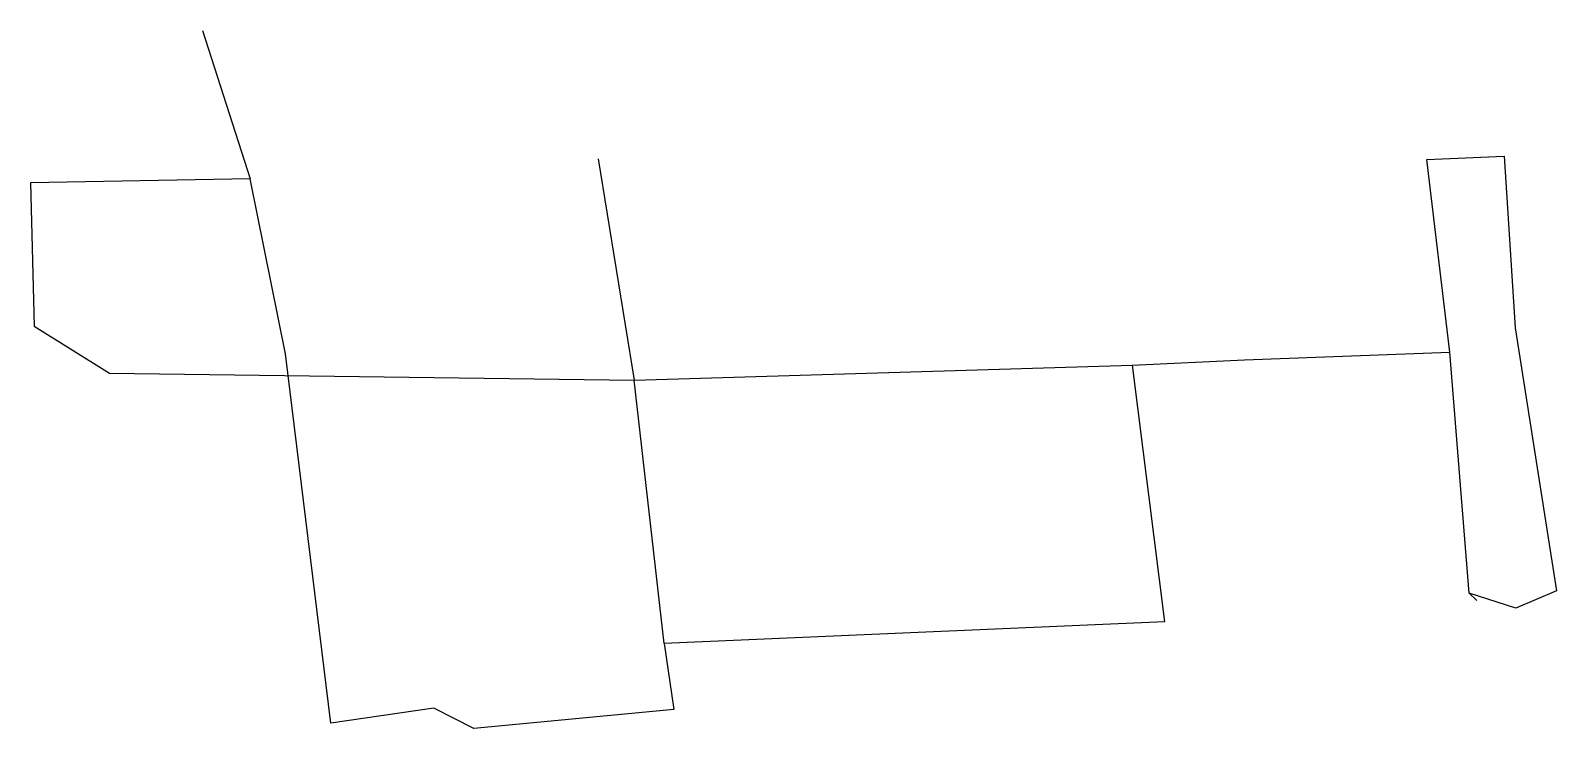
# Model space of a CAD drawing. Header units: inches. Extents: x 21.007 to 21.0177, y 52.2237 to 52.2286.
import ezdxf

# ---------------------------------------------------------------- set-up
doc = ezdxf.new("R2010")
doc.units = ezdxf.units.IN
doc.header["$MEASUREMENT"] = 0

msp = doc.modelspace()

# ---------------------------------------------------------------- linework, layer by layer
for points in [[(21.008206, 52.228572), (21.00854, 52.227535)], [(21.010974, 52.227675), (21.011224, 52.226126)], [(21.016929, 52.226322), (21.016769, 52.227671), (21.01731, 52.227694), (21.017385, 52.226492), (21.017675, 52.224654), (21.017391, 52.224532), (21.017064, 52.224638)], [(21.00854, 52.227535), (21.007003, 52.227506), (21.007028, 52.226505), (21.007556, 52.226175), (21.011224, 52.226126)], [(21.011434, 52.224286), (21.011502, 52.223823), (21.010104, 52.223691), (21.009823, 52.223833), (21.009103, 52.223727), (21.008786, 52.226311), (21.00854, 52.227535)], [(21.014707, 52.226231), (21.015493, 52.226269), (21.016929, 52.226322)], [(21.017064, 52.224638), (21.016929, 52.226322)], [(21.011224, 52.226126), (21.014707, 52.226231)], [(21.014707, 52.226231), (21.014933, 52.224436), (21.011434, 52.224286)], [(21.011434, 52.224286), (21.011224, 52.226126)], [(21.017064, 52.224638), (21.017119, 52.224587)]]:
    msp.add_lwpolyline(points)

doc.saveas('drawing.dxf')
